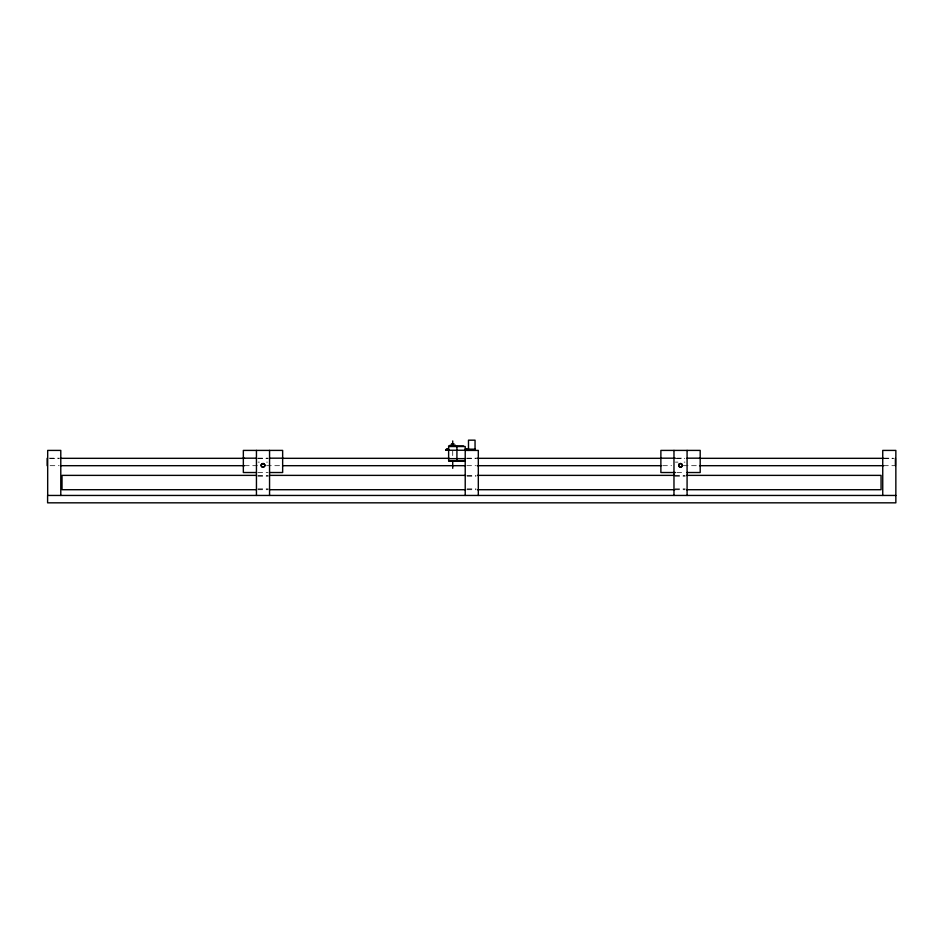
<?xml version="1.0" encoding="UTF-8"?>
<svg xmlns="http://www.w3.org/2000/svg" width="943" height="943" viewBox="0 0 943 943"><rect width="100%" height="100%" fill="white"/><g stroke="black" fill="none" stroke-linecap="round" stroke-linejoin="round"><path stroke-width="0.71" stroke-dasharray="4.71 3.54" d="M49.142 458.204L59.326 458.204M257.899 458.192L268.095 458.192M466.667 458.204L476.863 458.204M676.897 458.192L684.17 458.192M884.204 458.204L892.938 458.204M50.097 458.322L58.926 458.322M257.734 458.322L268.095 458.322M466.856 458.322L475.696 458.322M675.978 458.322L684.807 458.322M883.615 458.322L893.929 458.322M258.052 462.117L259.384 462.117M266.621 462.117L267.435 462.117M675.412 462.117L677.97 462.117M684.146 462.117L684.96 462.117M50.097 465.689L58.926 465.689M244.485 465.689L259.207 465.689M266.574 465.689L279.823 465.689M466.856 465.689L475.696 465.689M662.717 465.689L671.557 465.689M683.333 465.689L699.541 465.689M883.615 465.689L895.402 465.689M257.899 472.526L268.095 472.526M676.897 472.526L684.96 472.526M257.934 475.378L268.248 475.378M467.127 475.378L475.956 475.378M674.834 475.378L685.137 475.378M257.934 476.203L268.248 476.203M467.127 476.203L475.956 476.203M674.834 476.203L685.137 476.203M257.934 488.887L268.248 488.887M467.127 488.887L475.956 488.887M674.834 488.887L685.137 488.887M257.934 489.712L268.248 489.712M467.127 489.712L475.956 489.712M674.834 489.712L685.137 489.712M452.723 450.884L452.723 456.695"/><path stroke-width="1.41" d="M465.217 449.092L467.775 449.505L467.775 450.247L446.074 450.247L446.074 449.505L448.632 449.092M451.473 443.752L453.972 443.752M450.117 445.167L455.328 445.167M463.579 445.98L448.632 445.98L448.632 460.691L449.033 461.304L464.805 461.304L465.217 460.691L448.632 460.691M448.632 446.522L465.217 446.522L465.217 495.452M468.494 449.186L475.048 449.186M446.074 449.505L448.632 449.505M465.217 449.505L467.775 449.505M465.217 450.412L478.313 450.412L478.313 495.452M243.341 458.192L256.449 458.192M269.557 458.192L282.652 458.18M660.878 458.192L675.436 458.192M687.082 458.192L700.189 458.18M60.399 458.322L244.485 458.322M282.77 458.322L449.186 458.322M477.17 458.322L661.243 458.322M699.541 458.322L883.615 458.322M448.632 458.64L465.217 458.64M60.399 465.689L244.485 465.689M282.77 465.689L465.382 465.689M477.17 465.689L661.243 465.689M699.541 465.689L883.615 465.689M256.449 472.526L243.341 472.526L243.341 450.412L282.652 450.4L282.652 472.526L269.557 472.526M675.436 472.526L660.878 472.526L660.878 450.412L700.189 450.4L700.189 472.526L687.082 472.526M256.461 475.378L62.014 475.378L62.014 489.712L256.461 489.712M269.722 475.378L465.653 475.378M477.429 475.378L674.834 475.378M686.61 475.378L881.068 475.378L881.068 489.712L686.61 489.712M269.722 489.712L465.653 489.712M477.429 489.712L674.834 489.712M895.85 495.452L47.598 495.452L47.598 502.831L895.85 502.831L895.85 450.412L882.742 450.412L882.742 495.452M895.402 458.322L895.402 465.689M687.082 450.4L687.082 495.452M673.974 450.412L673.974 495.452M475.048 450.412L475.048 440.169L468.494 440.169L468.494 450.412M467.645 449.505L467.516 450.247M467.339 449.505L467.339 450.247M467.139 449.505L467.139 450.247M466.95 449.505L466.926 450.247M466.714 449.505L466.773 450.247M466.526 449.505L466.573 450.247M466.361 449.505L466.396 450.247M466.137 449.505L466.137 450.247M456.919 446.522L456.919 460.691M452.723 440.947L452.723 443.752M452.723 461.056L452.723 468.329M447.701 449.505L447.666 450.247L447.607 449.505M447.442 449.505L447.277 450.247M447.123 449.505L447.076 450.247M446.911 449.505L446.888 450.247M446.699 449.505L446.699 450.247M446.499 449.505L446.499 450.247M446.322 449.505L446.322 450.247M446.18 449.505L446.192 450.247M269.557 450.4L269.557 495.452M256.449 450.412L256.449 495.452M60.788 495.452L60.788 450.412L47.68 450.412L47.68 495.452M47.15 458.322L47.15 465.689M261.541 464.227L261.305 464.64A1.709 1.58 -90 0 0 261.294 466.054L263.238 467.186L264.7 466.066A1.709 1.58 -90 0 0 264.712 464.663L263.25 463.532L261.541 464.227M679.078 464.227L678.83 464.64A1.709 1.58 -90 0 0 678.83 466.054L680.763 467.186L682.237 466.066A1.709 1.58 -90 0 0 682.237 464.663L680.775 463.532L679.078 464.227M261.871 466.809A1.839 1.839 0 0 0 264.83 465.606A1.839 1.839 0 0 0 262.307 463.65A1.839 1.839 0 0 0 261.871 466.809M679.408 466.809A1.839 1.839 0 0 0 682.355 465.606A1.839 1.839 0 0 0 679.832 463.65A1.839 1.839 0 0 0 679.408 466.809"/></g></svg>
